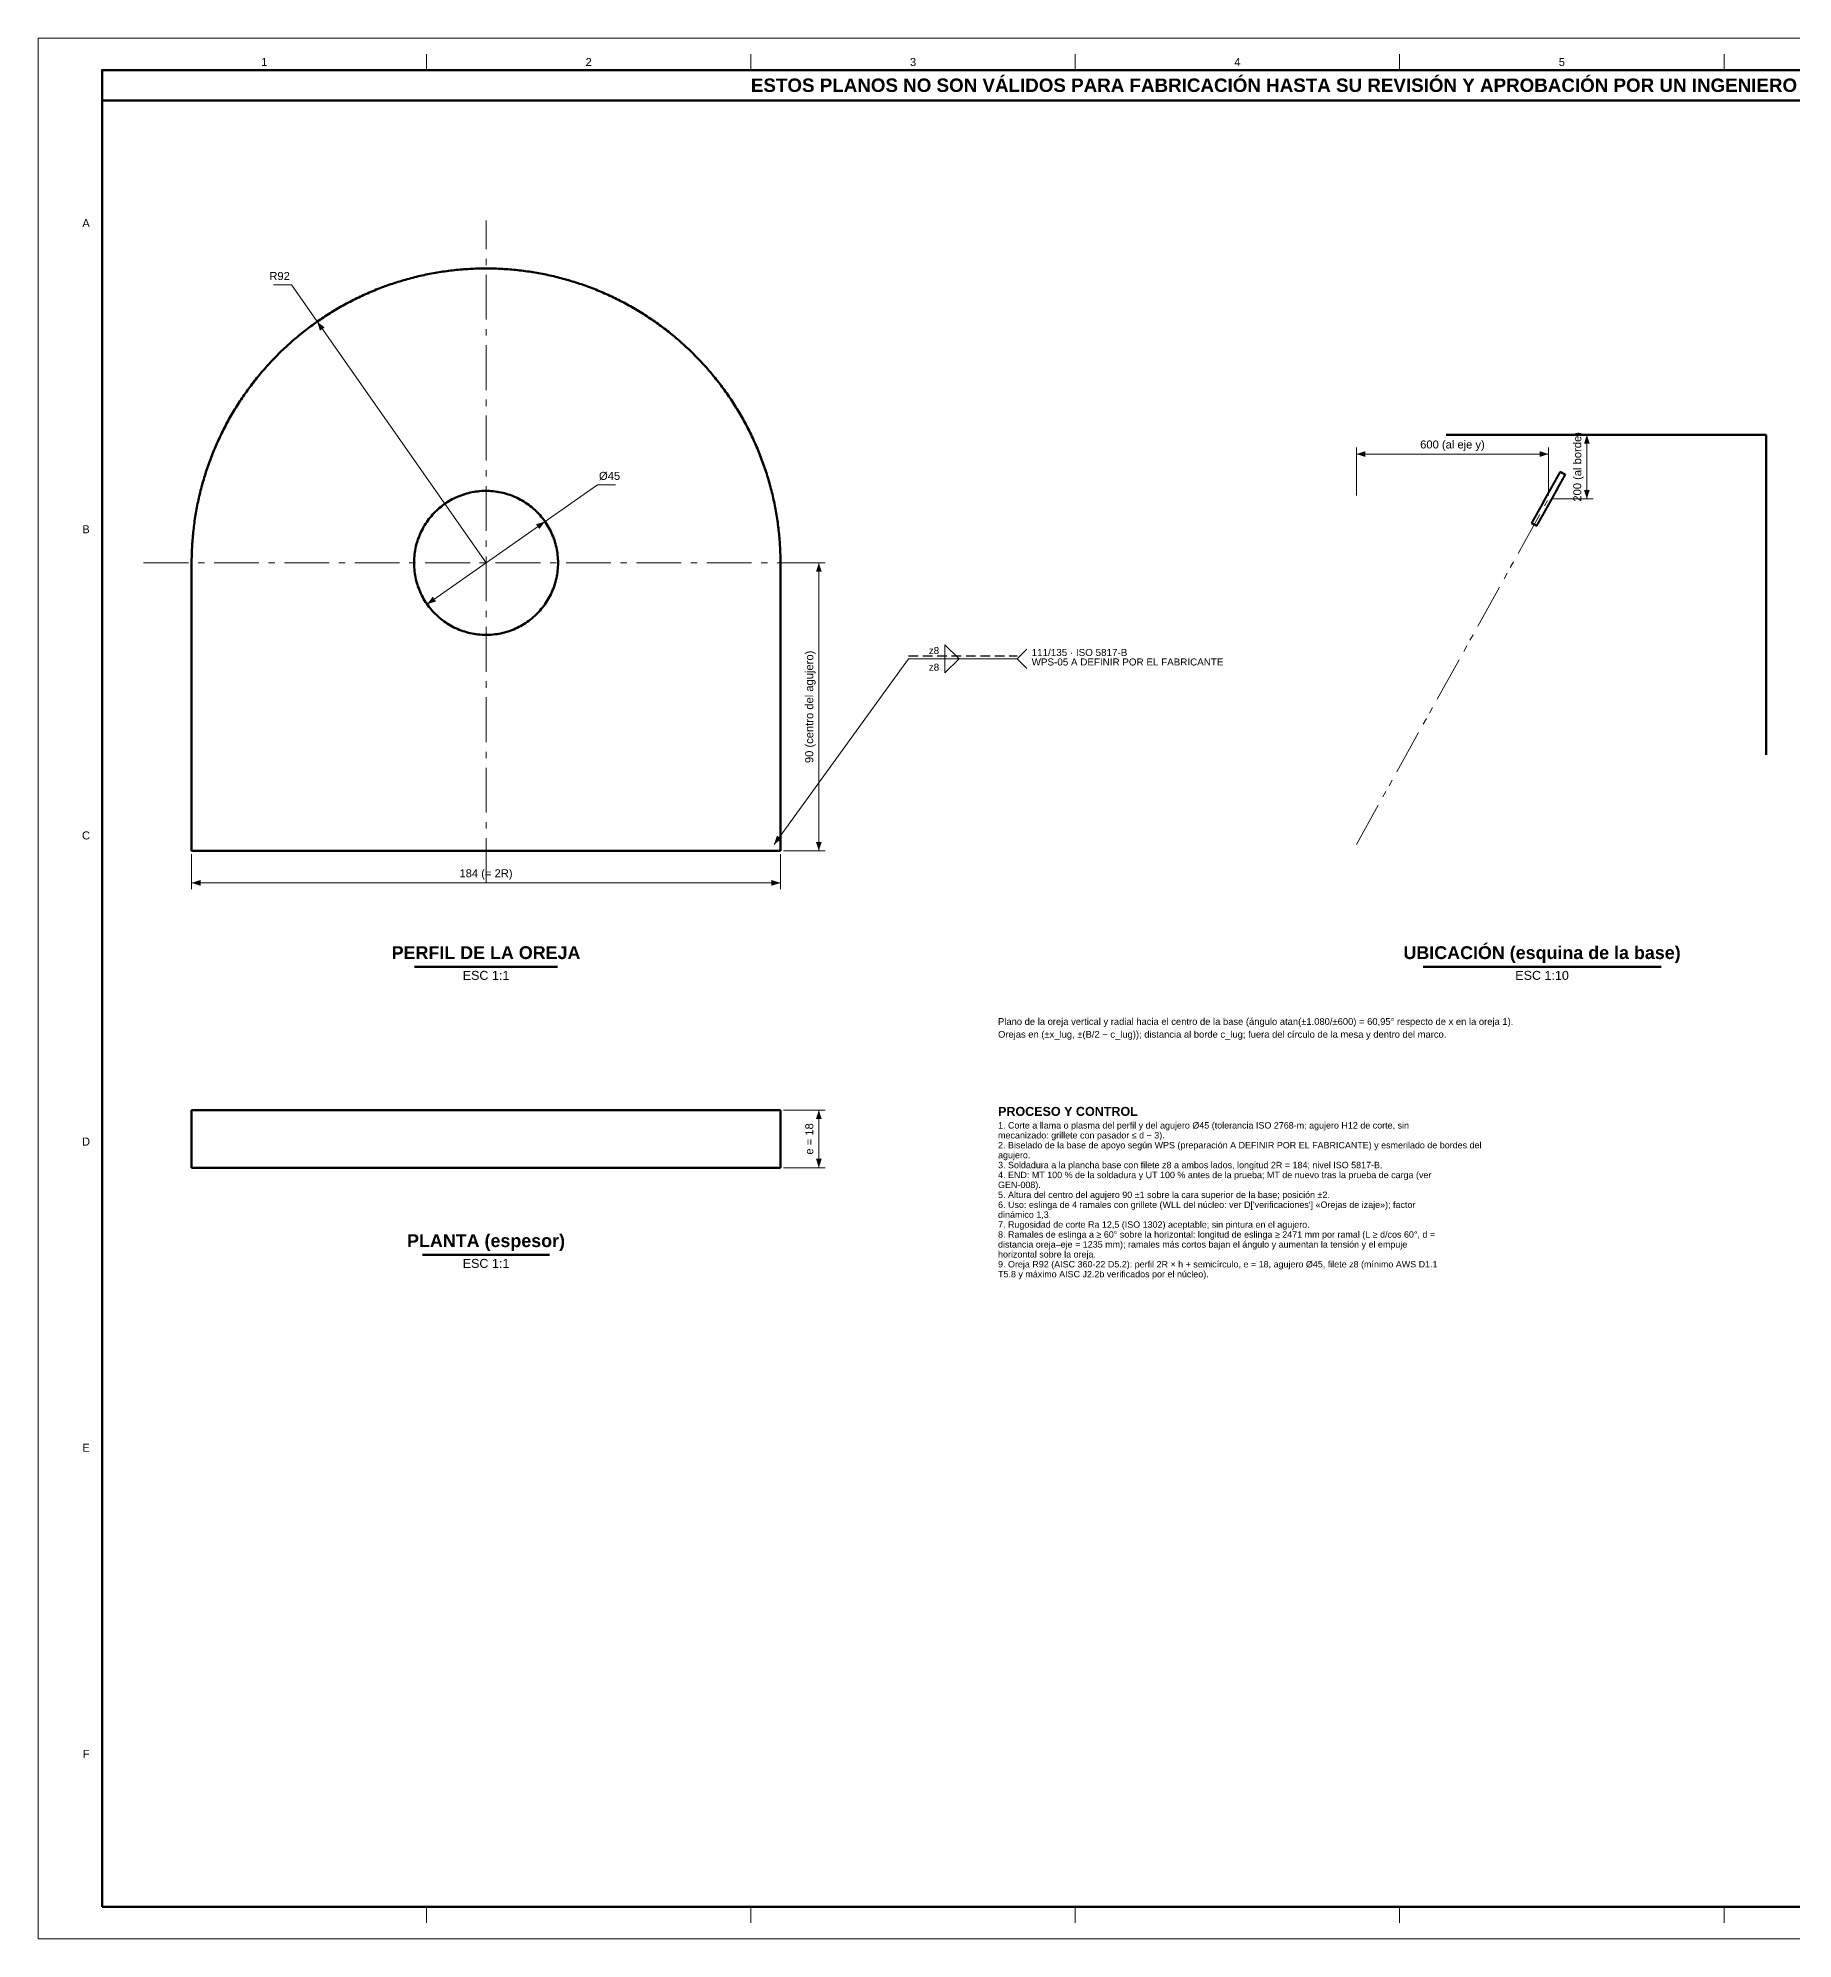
# Model space of a CAD drawing. Header units: millimetres. Extents: x 0 to 841, y 0 to 594.
# Drawn here: x 0 to 548, y 0 to 594 of the extents above; entities that cross this region are included whole.
import ezdxf
from ezdxf.enums import TextEntityAlignment as Align

# ---------------------------------------------------------------- set-up
doc = ezdxf.new("R2010")
doc.units = ezdxf.units.MM
for name, pattern in [('EJE', [22, 14, -3, 2, -3]), ('FANTASMA', [26, 14, -3, 2, -2, 2, -3]), ('OCULTO', [4.5, 3, -1.5])]:
    doc.linetypes.add(name, pattern=pattern)
for name, color, linetype, lineweight in [('COTA', 7, 'CONTINUOUS', 18), ('EJE', 7, 'EJE', 18), ('FANT', 7, 'FANTASMA', 18), ('FINA', 7, 'CONTINUOUS', 18), ('MARCO', 7, 'CONTINUOUS', 70), ('OCU', 7, 'OCULTO', 25), ('TXT', 7, 'CONTINUOUS', 25), ('VIS', 7, 'CONTINUOUS', 50)]:
    doc.layers.add(name, color=color, linetype=linetype, lineweight=lineweight)
doc.styles.add('STD', font='LiberationSans-Regular.ttf')
doc.styles.add('STDB', font='LiberationSans-Bold.ttf')

msp = doc.modelspace()

# ---------------------------------------------------------------- linework, layer by layer
at = {"layer": 'COTA'}
for p, q in [((79.2, 516.83), (73.55, 516.83)), ((140, 430), (79.2, 516.83)), ((473, 470), (486, 470)), ((484, 470), (484, 450)), ((412, 451), (412, 466)), ((412, 464), (472, 464)), ((472, 451), (472, 466)), ((121.57, 417.09), (174.81, 454.38)), ((174.81, 454.38), (180.46, 454.38)), ((473, 450), (486, 450)), ((233, 430), (246, 430)), ((244, 340), (244, 430)), ((230, 342), (272, 400)), ((272, 400), (306, 400)), ((306, 400), (309, 403)), ((306, 400), (309, 397)), ((48, 339), (48, 328)), ((232, 339), (232, 328)), ((233, 340), (246, 340)), ((48, 330), (232, 330)), ((233, 259), (246, 259)), ((244, 241), (244, 259)), ((233, 241), (246, 241))]:
    msp.add_line(p, q, dxfattribs=at)
for points in [[(283.4, 400), (283.4, 404.4), (287.8, 400)], [(283.4, 400), (283.4, 395.6), (287.8, 400)]]:
    msp.add_lwpolyline(points, close=True, dxfattribs=at)
for points in [[(87.23, 505.36), (88.1, 502.55), (89.57, 503.58)], [(484, 470), (483.1, 467.2), (484.9, 467.2)], [(412, 464), (414.8, 463.1), (414.8, 464.9)], [(472, 464), (469.2, 464.9), (469.2, 463.1)], [(484, 450), (484.9, 452.8), (483.1, 452.8)], [(158.43, 442.91), (155.62, 442.04), (156.65, 440.56)], [(244, 430), (243.1, 427.2), (244.9, 427.2)], [(121.57, 417.09), (124.38, 417.96), (123.35, 419.44)], [(230, 342), (232.37, 343.74), (230.91, 344.8)], [(244, 340), (244.9, 342.8), (243.1, 342.8)], [(48, 330), (50.8, 329.1), (50.8, 330.9)], [(232, 330), (229.2, 330.9), (229.2, 329.1)], [(244, 259), (243.1, 256.2), (244.9, 256.2)], [(244, 241), (244.9, 243.8), (243.1, 243.8)]]:
    msp.add_solid(points, dxfattribs=at)
at = {"layer": 'EJE'}
for p, q in [((140, 330), (140, 537)), ((33, 430), (247, 430))]:
    msp.add_line(p, q, dxfattribs=at)
at = {"layer": 'FANT'}
msp.add_line((412, 342), (472, 450), dxfattribs=at)
at = {"layer": 'FINA'}
for p, q in [((121.38, 584), (121.38, 589)), ((222.75, 584), (222.75, 589)), ((324.12, 584), (324.12, 589)), ((425.5, 584), (425.5, 589)), ((526.88, 584), (526.88, 589)), ((121.38, 10), (121.38, 5)), ((222.75, 10), (222.75, 5)), ((324.12, 10), (324.12, 5)), ((425.5, 10), (425.5, 5)), ((526.88, 10), (526.88, 5))]:
    msp.add_line(p, q, dxfattribs=at)
msp.add_lwpolyline([(0, 0), (841, 0), (841, 594), (0, 594)], close=True, dxfattribs=at)
at = {"layer": 'MARCO'}
for points in [[(20, 10), (831, 10), (831, 584), (20, 584)], [(20, 574.5), (831, 574.5), (831, 584), (20, 584)]]:
    msp.add_lwpolyline(points, close=True, dxfattribs=at)
at = {"layer": 'OCU'}
msp.add_line((272, 400.9), (306, 400.9), dxfattribs=at)
at = {"layer": 'VIS'}
for p, q in [((117.68, 303.8), (162.32, 303.8)), ((432.8, 303.8), (507.2, 303.8)), ((120.16, 213.8), (159.84, 213.8))]:
    msp.add_line(p, q, dxfattribs=at)
for points in [[(232, 430), (232, 430.6), (231.99, 431.2), (231.98, 431.8), (231.97, 432.4), (231.95, 433), (231.93, 433.6), (231.9, 434.2), (231.87, 434.8), (231.84, 435.4), (231.8, 436), (231.76, 436.6), (231.72, 437.2), (231.67, 437.8), (231.62, 438.4), (231.56, 439), (231.5, 439.6), (231.43, 440.19), (231.36, 440.79), (231.29, 441.39), (231.22, 441.98), (231.14, 442.58), (231.05, 443.17), (230.96, 443.77), (230.87, 444.36), (230.78, 444.96), (230.68, 445.55), (230.57, 446.14), (230.47, 446.73), (230.35, 447.32), (230.24, 447.91), (230.12, 448.5), (230, 449.09), (229.87, 449.68), (229.74, 450.26), (229.61, 450.85), (229.47, 451.43), (229.33, 452.02), (229.18, 452.6), (229.03, 453.18), (228.88, 453.76), (228.72, 454.34), (228.56, 454.92), (228.4, 455.5), (228.23, 456.08), (228.05, 456.65), (227.88, 457.23), (227.7, 457.8), (227.52, 458.37), (227.33, 458.94), (227.14, 459.51), (226.94, 460.08), (226.74, 460.65), (226.54, 461.21), (226.34, 461.78), (226.13, 462.34), (225.91, 462.9), (225.7, 463.46), (225.48, 464.02), (225.25, 464.58), (225.03, 465.14), (224.79, 465.69), (224.56, 466.25), (224.32, 466.8), (224.08, 467.35), (223.83, 467.89), (223.58, 468.44), (223.33, 468.99), (223.07, 469.53), (222.81, 470.07), (222.55, 470.61), (222.28, 471.15), (222.01, 471.69), (221.74, 472.22), (221.46, 472.75), (221.18, 473.29), (220.9, 473.81), (220.61, 474.34), (220.32, 474.87), (220.02, 475.39), (219.72, 475.91), (219.42, 476.43), (219.12, 476.95), (218.81, 477.47), (218.5, 477.98), (218.18, 478.49), (217.86, 479), (217.54, 479.51), (217.22, 480.01), (216.89, 480.52), (216.56, 481.02), (216.22, 481.52), (215.88, 482.01), (215.54, 482.51), (215.2, 483), (214.85, 483.49), (214.5, 483.98), (214.15, 484.46), (213.79, 484.95), (213.43, 485.43), (213.06, 485.91), (212.7, 486.38), (212.33, 486.86), (211.96, 487.33), (211.58, 487.8), (211.2, 488.26), (210.82, 488.73), (210.43, 489.19), (210.05, 489.65), (209.65, 490.1), (209.26, 490.56), (208.86, 491.01), (208.46, 491.46), (208.06, 491.9), (207.65, 492.34), (207.25, 492.79), (206.83, 493.22), (206.42, 493.66), (206, 494.09), (205.58, 494.52), (205.16, 494.95), (204.73, 495.37), (204.31, 495.79), (203.87, 496.21), (203.44, 496.63), (203, 497.04), (202.57, 497.45), (202.12, 497.86), (201.68, 498.26), (201.23, 498.66), (200.78, 499.06), (200.33, 499.46), (199.87, 499.85), (199.42, 500.24), (198.96, 500.63), (198.49, 501.01), (198.03, 501.39), (197.56, 501.77), (197.09, 502.14), (196.62, 502.51), (196.14, 502.88), (195.67, 503.25), (195.19, 503.61), (194.71, 503.97), (194.22, 504.32), (193.74, 504.68), (193.25, 505.03), (192.76, 505.37), (192.26, 505.71), (191.77, 506.05), (191.27, 506.39), (190.77, 506.72), (190.27, 507.05), (189.76, 507.38), (189.26, 507.7), (188.75, 508.02), (188.24, 508.34), (187.72, 508.65), (187.21, 508.96), (186.69, 509.27), (186.17, 509.57), (185.65, 509.87), (185.13, 510.17), (184.61, 510.46), (184.08, 510.75), (183.55, 511.04), (183.02, 511.32), (182.49, 511.6), (181.95, 511.88), (181.42, 512.15), (180.88, 512.42), (180.34, 512.68), (179.8, 512.94), (179.26, 513.2), (178.71, 513.46), (178.17, 513.71), (177.62, 513.96), (177.07, 514.2), (176.52, 514.44), (175.97, 514.68), (175.41, 514.91), (174.86, 515.14), (174.3, 515.37), (173.74, 515.59), (173.18, 515.81), (172.62, 516.02), (172.06, 516.23), (171.5, 516.44), (170.93, 516.64), (170.37, 516.84), (169.8, 517.04), (169.23, 517.23), (168.66, 517.42), (168.09, 517.61), (167.51, 517.79), (166.94, 517.97), (166.36, 518.14), (165.79, 518.31), (165.21, 518.48), (164.63, 518.64), (164.05, 518.8), (163.47, 518.96), (162.89, 519.11), (162.31, 519.25), (161.73, 519.4), (161.14, 519.54), (160.56, 519.67), (159.97, 519.81), (159.38, 519.94), (158.79, 520.06), (158.21, 520.18), (157.62, 520.3), (157.03, 520.41), (156.44, 520.52), (155.84, 520.63), (155.25, 520.73), (154.66, 520.82), (154.07, 520.92), (153.47, 521.01), (152.88, 521.09), (152.28, 521.18), (151.69, 521.25), (151.09, 521.33), (150.49, 521.4), (149.9, 521.47), (149.3, 521.53), (148.7, 521.59), (148.1, 521.64), (147.5, 521.69), (146.9, 521.74), (146.3, 521.78), (145.7, 521.82), (145.1, 521.86), (144.5, 521.89), (143.9, 521.92), (143.3, 521.94), (142.7, 521.96), (142.1, 521.98), (141.5, 521.99), (140.9, 522), (140.3, 522), (139.7, 522), (139.1, 522), (138.5, 521.99), (137.9, 521.98), (137.3, 521.96), (136.7, 521.94), (136.1, 521.92), (135.5, 521.89), (134.9, 521.86), (134.3, 521.82), (133.7, 521.78), (133.1, 521.74), (132.5, 521.69), (131.9, 521.64), (131.3, 521.59), (130.7, 521.53), (130.1, 521.47), (129.51, 521.4), (128.91, 521.33), (128.31, 521.25), (127.72, 521.18), (127.12, 521.09), (126.53, 521.01), (125.93, 520.92), (125.34, 520.82), (124.75, 520.73), (124.16, 520.63), (123.56, 520.52), (122.97, 520.41), (122.38, 520.3), (121.79, 520.18), (121.21, 520.06), (120.62, 519.94), (120.03, 519.81), (119.44, 519.67), (118.86, 519.54), (118.27, 519.4), (117.69, 519.25), (117.11, 519.11), (116.53, 518.96), (115.95, 518.8), (115.37, 518.64), (114.79, 518.48), (114.21, 518.31), (113.64, 518.14), (113.06, 517.97), (112.49, 517.79), (111.91, 517.61), (111.34, 517.42), (110.77, 517.23), (110.2, 517.04), (109.63, 516.84), (109.07, 516.64), (108.5, 516.44), (107.94, 516.23), (107.38, 516.02), (106.82, 515.81), (106.26, 515.59), (105.7, 515.37), (105.14, 515.14), (104.59, 514.91), (104.03, 514.68), (103.48, 514.44), (102.93, 514.2), (102.38, 513.96), (101.83, 513.71), (101.29, 513.46), (100.74, 513.2), (100.2, 512.94), (99.66, 512.68), (99.12, 512.42), (98.58, 512.15), (98.05, 511.88), (97.51, 511.6), (96.98, 511.32), (96.45, 511.04), (95.92, 510.75), (95.39, 510.46), (94.87, 510.17), (94.35, 509.87), (93.83, 509.57), (93.31, 509.27), (92.79, 508.96), (92.28, 508.65), (91.76, 508.34), (91.25, 508.02), (90.74, 507.7), (90.24, 507.38), (89.73, 507.05), (89.23, 506.72), (88.73, 506.39), (88.23, 506.05), (87.74, 505.71), (87.24, 505.37), (86.75, 505.03), (86.26, 504.68), (85.78, 504.32), (85.29, 503.97), (84.81, 503.61), (84.33, 503.25), (83.86, 502.88), (83.38, 502.51), (82.91, 502.14), (82.44, 501.77), (81.97, 501.39), (81.51, 501.01), (81.04, 500.63), (80.58, 500.24), (80.13, 499.85), (79.67, 499.46), (79.22, 499.06), (78.77, 498.66), (78.32, 498.26), (77.88, 497.86), (77.43, 497.45), (77, 497.04), (76.56, 496.63), (76.13, 496.21), (75.69, 495.79), (75.27, 495.37), (74.84, 494.95), (74.42, 494.52), (74, 494.09), (73.58, 493.66), (73.17, 493.22), (72.75, 492.79), (72.35, 492.34), (71.94, 491.9), (71.54, 491.46), (71.14, 491.01), (70.74, 490.56), (70.35, 490.1), (69.95, 489.65), (69.57, 489.19), (69.18, 488.73), (68.8, 488.26), (68.42, 487.8), (68.04, 487.33), (67.67, 486.86), (67.3, 486.38), (66.94, 485.91), (66.57, 485.43), (66.21, 484.95), (65.85, 484.46), (65.5, 483.98), (65.15, 483.49), (64.8, 483), (64.46, 482.51), (64.12, 482.01), (63.78, 481.52), (63.44, 481.02), (63.11, 480.52), (62.78, 480.01), (62.46, 479.51), (62.14, 479), (61.82, 478.49), (61.5, 477.98), (61.19, 477.47), (60.88, 476.95), (60.58, 476.43), (60.28, 475.91), (59.98, 475.39), (59.68, 474.87), (59.39, 474.34), (59.1, 473.81), (58.82, 473.29), (58.54, 472.75), (58.26, 472.22), (57.99, 471.69), (57.72, 471.15), (57.45, 470.61), (57.19, 470.07), (56.93, 469.53), (56.67, 468.99), (56.42, 468.44), (56.17, 467.89), (55.92, 467.35), (55.68, 466.8), (55.44, 466.25), (55.21, 465.69), (54.97, 465.14), (54.75, 464.58), (54.52, 464.02), (54.3, 463.46), (54.09, 462.9), (53.87, 462.34), (53.66, 461.78), (53.46, 461.21), (53.26, 460.65), (53.06, 460.08), (52.86, 459.51), (52.67, 458.94), (52.48, 458.37), (52.3, 457.8), (52.12, 457.23), (51.95, 456.65), (51.77, 456.08), (51.6, 455.5), (51.44, 454.92), (51.28, 454.34), (51.12, 453.76), (50.97, 453.18), (50.82, 452.6), (50.67, 452.02), (50.53, 451.43), (50.39, 450.85), (50.26, 450.26), (50.13, 449.68), (50, 449.09), (49.88, 448.5), (49.76, 447.91), (49.65, 447.32), (49.53, 446.73), (49.43, 446.14), (49.32, 445.55), (49.22, 444.96), (49.13, 444.36), (49.04, 443.77), (48.95, 443.17), (48.86, 442.58), (48.78, 441.98), (48.71, 441.39), (48.64, 440.79), (48.57, 440.19), (48.5, 439.6), (48.44, 439), (48.38, 438.4), (48.33, 437.8), (48.28, 437.2), (48.24, 436.6), (48.2, 436), (48.16, 435.4), (48.13, 434.8), (48.1, 434.2), (48.07, 433.6), (48.05, 433), (48.03, 432.4), (48.02, 431.8), (48.01, 431.2), (48, 430.6), (48, 430)], [(440, 470), (540, 470)], [(540, 370), (540, 470)], [(475.68, 458.48), (475.62, 458.37), (475.56, 458.27), (475.51, 458.16), (475.45, 458.06), (475.39, 457.95), (475.33, 457.85), (475.27, 457.74), (475.21, 457.64), (475.16, 457.53), (475.1, 457.43), (475.04, 457.32), (474.98, 457.22), (474.92, 457.11), (474.86, 457.01), (474.81, 456.9), (474.75, 456.8), (474.69, 456.69), (474.63, 456.59), (474.57, 456.48), (474.51, 456.38), (474.45, 456.27), (474.4, 456.17), (474.34, 456.06), (474.28, 455.96), (474.22, 455.85), (474.16, 455.75), (474.1, 455.64), (474.05, 455.54), (473.99, 455.43), (473.93, 455.33), (473.87, 455.22), (473.81, 455.12), (473.75, 455.01), (473.7, 454.9), (473.64, 454.8), (473.58, 454.69), (473.52, 454.59), (473.46, 454.48), (473.4, 454.38), (473.35, 454.27), (473.29, 454.17), (473.23, 454.06), (473.17, 453.96), (473.11, 453.85), (473.05, 453.75), (472.99, 453.64), (472.94, 453.54), (472.88, 453.43), (472.82, 453.33), (472.76, 453.22), (472.7, 453.12), (472.64, 453.01), (472.59, 452.91), (472.53, 452.8), (472.47, 452.7), (472.41, 452.59), (472.35, 452.49), (472.29, 452.38), (472.24, 452.28), (472.18, 452.17), (472.12, 452.07), (472.06, 451.96), (472, 451.86), (471.94, 451.75), (471.88, 451.65), (471.83, 451.54), (471.77, 451.44), (471.71, 451.33), (471.65, 451.23), (471.59, 451.12), (471.53, 451.02), (471.48, 450.91), (471.42, 450.81), (471.36, 450.7), (471.3, 450.59), (471.24, 450.49), (471.18, 450.38), (471.13, 450.28), (471.07, 450.17), (471.01, 450.07), (470.95, 449.96), (470.89, 449.86), (470.83, 449.75), (470.78, 449.65), (470.72, 449.54), (470.66, 449.44), (470.6, 449.33), (470.54, 449.23), (470.48, 449.12), (470.42, 449.02), (470.37, 448.91), (470.31, 448.81), (470.25, 448.7), (470.19, 448.6), (470.13, 448.49), (470.07, 448.39), (470.02, 448.28), (469.96, 448.18), (469.9, 448.07), (469.84, 447.97), (469.78, 447.86), (469.72, 447.76), (469.67, 447.65), (469.61, 447.55), (469.55, 447.44), (469.49, 447.34), (469.43, 447.23), (469.37, 447.13), (469.32, 447.02), (469.26, 446.92), (469.2, 446.81), (469.14, 446.71), (469.08, 446.6), (469.02, 446.49), (468.96, 446.39), (468.91, 446.28), (468.85, 446.18), (468.79, 446.07), (468.73, 445.97), (468.67, 445.86), (468.61, 445.76), (468.56, 445.65), (468.5, 445.55), (468.44, 445.44), (468.38, 445.34), (468.32, 445.23), (468.26, 445.13), (468.21, 445.02), (468.15, 444.92), (468.09, 444.81), (468.03, 444.71), (467.97, 444.6), (467.91, 444.5), (467.86, 444.39), (467.8, 444.29), (467.74, 444.18), (467.68, 444.08), (467.62, 443.97), (467.56, 443.87), (467.5, 443.76), (467.45, 443.66), (467.39, 443.55), (467.33, 443.45), (467.27, 443.34), (467.21, 443.24), (467.15, 443.13), (467.1, 443.03), (467.04, 442.92), (466.98, 442.82), (466.92, 442.71), (466.86, 442.61), (466.8, 442.5), (466.75, 442.39)], [(477.25, 457.61), (477.2, 457.5), (477.14, 457.39), (477.08, 457.29), (477.02, 457.18), (476.96, 457.08), (476.9, 456.97), (476.85, 456.87), (476.79, 456.76), (476.73, 456.66), (476.67, 456.55), (476.61, 456.45), (476.55, 456.34), (476.5, 456.24), (476.44, 456.13), (476.38, 456.03), (476.32, 455.92), (476.26, 455.82), (476.2, 455.71), (476.14, 455.61), (476.09, 455.5), (476.03, 455.4), (475.97, 455.29), (475.91, 455.19), (475.85, 455.08), (475.79, 454.98), (475.74, 454.87), (475.68, 454.77), (475.62, 454.66), (475.56, 454.56), (475.5, 454.45), (475.44, 454.35), (475.39, 454.24), (475.33, 454.14), (475.27, 454.03), (475.21, 453.93), (475.15, 453.82), (475.09, 453.72), (475.04, 453.61), (474.98, 453.51), (474.92, 453.4), (474.86, 453.29), (474.8, 453.19), (474.74, 453.08), (474.68, 452.98), (474.63, 452.87), (474.57, 452.77), (474.51, 452.66), (474.45, 452.56), (474.39, 452.45), (474.33, 452.35), (474.28, 452.24), (474.22, 452.14), (474.16, 452.03), (474.1, 451.93), (474.04, 451.82), (473.98, 451.72), (473.93, 451.61), (473.87, 451.51), (473.81, 451.4), (473.75, 451.3), (473.69, 451.19), (473.63, 451.09), (473.58, 450.98), (473.52, 450.88), (473.46, 450.77), (473.4, 450.67), (473.34, 450.56), (473.28, 450.46), (473.22, 450.35), (473.17, 450.25), (473.11, 450.14), (473.05, 450.04), (472.99, 449.93), (472.93, 449.83), (472.87, 449.72), (472.82, 449.62), (472.76, 449.51), (472.7, 449.41), (472.64, 449.3), (472.58, 449.19), (472.52, 449.09), (472.47, 448.98), (472.41, 448.88), (472.35, 448.77), (472.29, 448.67), (472.23, 448.56), (472.17, 448.46), (472.12, 448.35), (472.06, 448.25), (472, 448.14), (471.94, 448.04), (471.88, 447.93), (471.82, 447.83), (471.76, 447.72), (471.71, 447.62), (471.65, 447.51), (471.59, 447.41), (471.53, 447.3), (471.47, 447.2), (471.41, 447.09), (471.36, 446.99), (471.3, 446.88), (471.24, 446.78), (471.18, 446.67), (471.12, 446.57), (471.06, 446.46), (471.01, 446.36), (470.95, 446.25), (470.89, 446.15), (470.83, 446.04), (470.77, 445.94), (470.71, 445.83), (470.65, 445.73), (470.6, 445.62), (470.54, 445.52), (470.48, 445.41), (470.42, 445.31), (470.36, 445.2), (470.3, 445.1), (470.25, 444.99), (470.19, 444.88), (470.13, 444.78), (470.07, 444.67), (470.01, 444.57), (469.95, 444.46), (469.9, 444.36), (469.84, 444.25), (469.78, 444.15), (469.72, 444.04), (469.66, 443.94), (469.6, 443.83), (469.55, 443.73), (469.49, 443.62), (469.43, 443.52), (469.37, 443.41), (469.31, 443.31), (469.25, 443.2), (469.19, 443.1), (469.14, 442.99), (469.08, 442.89), (469.02, 442.78), (468.96, 442.68), (468.9, 442.57), (468.84, 442.47), (468.79, 442.36), (468.73, 442.26), (468.67, 442.15), (468.61, 442.05), (468.55, 441.94), (468.49, 441.84), (468.44, 441.73), (468.38, 441.63), (468.32, 441.52)], [(475.68, 458.48), (477.25, 457.61)], [(162.5, 430), (162.49, 429.4), (162.47, 428.8), (162.43, 428.2), (162.37, 427.6), (162.3, 427), (162.21, 426.41), (162.11, 425.81), (161.99, 425.22), (161.85, 424.64), (161.7, 424.06), (161.53, 423.48), (161.35, 422.9), (161.15, 422.34), (160.94, 421.77), (160.71, 421.22), (160.47, 420.67), (160.22, 420.12), (159.94, 419.58), (159.66, 419.06), (159.36, 418.53), (159.05, 418.02), (158.72, 417.52), (158.38, 417.02), (158.02, 416.53), (157.66, 416.06), (157.28, 415.59), (156.89, 415.13), (156.48, 414.69), (156.07, 414.25), (155.64, 413.83), (155.2, 413.41), (154.76, 413.01), (154.3, 412.63), (153.83, 412.25), (153.35, 411.89), (152.86, 411.54), (152.36, 411.2), (151.85, 410.87), (151.34, 410.56), (150.81, 410.27), (150.28, 409.99), (149.74, 409.72), (149.2, 409.47), (148.65, 409.23), (148.09, 409), (147.52, 408.79), (146.95, 408.6), (146.38, 408.42), (145.8, 408.26), (145.22, 408.11), (144.63, 407.98), (144.04, 407.87), (143.45, 407.77), (142.85, 407.68), (142.25, 407.61), (141.65, 407.56), (141.05, 407.52), (140.45, 407.5), (139.85, 407.5), (139.25, 407.51), (138.65, 407.54), (138.05, 407.58), (137.45, 407.65), (136.85, 407.72), (136.26, 407.81), (135.67, 407.92), (135.08, 408.05), (134.49, 408.18), (133.91, 408.34), (133.33, 408.51), (132.76, 408.7), (132.19, 408.9), (131.63, 409.11), (131.08, 409.34), (130.53, 409.59), (129.99, 409.85), (129.45, 410.13), (128.92, 410.41), (128.4, 410.72), (127.89, 411.03), (127.39, 411.37), (126.9, 411.71), (126.41, 412.07), (125.94, 412.44), (125.47, 412.82), (125.02, 413.21), (124.58, 413.62), (124.14, 414.04), (123.72, 414.47), (123.31, 414.91), (122.92, 415.36), (122.53, 415.82), (122.16, 416.29), (121.8, 416.77), (121.45, 417.27), (121.12, 417.77), (120.8, 418.28), (120.49, 418.79), (120.2, 419.32), (119.92, 419.85), (119.65, 420.39), (119.4, 420.94), (119.17, 421.49), (118.95, 422.05), (118.74, 422.62), (118.56, 423.19), (118.38, 423.77), (118.22, 424.35), (118.08, 424.93), (117.95, 425.52), (117.84, 426.11), (117.74, 426.7), (117.66, 427.3), (117.6, 427.9), (117.55, 428.5), (117.52, 429.1), (117.5, 429.7), (117.5, 430.3), (117.52, 430.9), (117.55, 431.5), (117.6, 432.1), (117.66, 432.7), (117.74, 433.3), (117.84, 433.89), (117.95, 434.48), (118.08, 435.07), (118.22, 435.65), (118.38, 436.23), (118.56, 436.81), (118.74, 437.38), (118.95, 437.95), (119.17, 438.51), (119.4, 439.06), (119.65, 439.61), (119.92, 440.15), (120.2, 440.68), (120.49, 441.21), (120.8, 441.72), (121.12, 442.23), (121.45, 442.73), (121.8, 443.23), (122.16, 443.71), (122.53, 444.18), (122.92, 444.64), (123.31, 445.09), (123.72, 445.53), (124.14, 445.96), (124.58, 446.38), (125.02, 446.79), (125.47, 447.18), (125.94, 447.56), (126.41, 447.93), (126.9, 448.29), (127.39, 448.63), (127.89, 448.97), (128.4, 449.28), (128.92, 449.59), (129.45, 449.87), (129.99, 450.15), (130.53, 450.41), (131.08, 450.66), (131.63, 450.89), (132.19, 451.1), (132.76, 451.3), (133.33, 451.49), (133.91, 451.66), (134.49, 451.82), (135.08, 451.95), (135.67, 452.08), (136.26, 452.19), (136.85, 452.28), (137.45, 452.35), (138.05, 452.42), (138.65, 452.46), (139.25, 452.49), (139.85, 452.5), (140.45, 452.5), (141.05, 452.48), (141.65, 452.44), (142.25, 452.39), (142.85, 452.32), (143.45, 452.23), (144.04, 452.13), (144.63, 452.02), (145.22, 451.89), (145.8, 451.74), (146.38, 451.58), (146.95, 451.4), (147.52, 451.21), (148.09, 451), (148.65, 450.77), (149.2, 450.53), (149.74, 450.28), (150.28, 450.01), (150.81, 449.73), (151.34, 449.44), (151.85, 449.13), (152.36, 448.8), (152.86, 448.46), (153.35, 448.11), (153.83, 447.75), (154.3, 447.37), (154.76, 446.99), (155.2, 446.59), (155.64, 446.17), (156.07, 445.75), (156.48, 445.31), (156.89, 444.87), (157.28, 444.41), (157.66, 443.94), (158.02, 443.47), (158.38, 442.98), (158.72, 442.48), (159.05, 441.98), (159.36, 441.47), (159.66, 440.94), (159.94, 440.42), (160.22, 439.88), (160.47, 439.33), (160.71, 438.78), (160.94, 438.23), (161.15, 437.66), (161.35, 437.1), (161.53, 436.52), (161.7, 435.94), (161.85, 435.36), (161.99, 434.78), (162.11, 434.19), (162.21, 433.59), (162.3, 433), (162.37, 432.4), (162.43, 431.8), (162.47, 431.2), (162.49, 430.6), (162.5, 430)], [(468.32, 441.52), (466.75, 442.39)], [(48, 430), (48, 340)], [(232, 340), (232, 430)], [(48, 340), (232, 340)], [(48, 241), (48, 259)], [(232, 259), (231.4, 259), (230.8, 259), (230.2, 259), (229.59, 259), (228.99, 259), (228.39, 259), (227.79, 259), (227.19, 259), (226.59, 259), (225.99, 259), (225.39, 259), (224.78, 259), (224.18, 259), (223.58, 259), (222.98, 259), (222.38, 259), (221.78, 259), (221.18, 259), (220.58, 259), (219.97, 259), (219.37, 259), (218.77, 259), (218.17, 259), (217.57, 259), (216.97, 259), (216.37, 259), (215.76, 259), (215.16, 259), (214.56, 259), (213.96, 259), (213.36, 259), (212.76, 259), (212.16, 259), (211.56, 259), (210.95, 259), (210.35, 259), (209.75, 259), (209.15, 259), (208.55, 259), (207.95, 259), (207.35, 259), (206.75, 259), (206.14, 259), (205.54, 259), (204.94, 259), (204.34, 259), (203.74, 259), (203.14, 259), (202.54, 259), (201.93, 259), (201.33, 259), (200.73, 259), (200.13, 259), (199.53, 259), (198.93, 259), (198.33, 259), (197.73, 259), (197.12, 259), (196.52, 259), (195.92, 259), (195.32, 259), (194.72, 259), (194.12, 259), (193.52, 259), (192.92, 259), (192.31, 259), (191.71, 259), (191.11, 259), (190.51, 259), (189.91, 259), (189.31, 259), (188.71, 259), (188.1, 259), (187.5, 259), (186.9, 259), (186.3, 259), (185.7, 259), (185.1, 259), (184.5, 259), (183.9, 259), (183.29, 259), (182.69, 259), (182.09, 259), (181.49, 259), (180.89, 259), (180.29, 259), (179.69, 259), (179.08, 259), (178.48, 259), (177.88, 259), (177.28, 259), (176.68, 259), (176.08, 259), (175.48, 259), (174.88, 259), (174.27, 259), (173.67, 259), (173.07, 259), (172.47, 259), (171.87, 259), (171.27, 259), (170.67, 259), (170.07, 259), (169.46, 259), (168.86, 259), (168.26, 259), (167.66, 259), (167.06, 259), (166.46, 259), (165.86, 259), (165.25, 259), (164.65, 259), (164.05, 259), (163.45, 259), (162.85, 259), (162.25, 259), (161.65, 259), (161.05, 259), (160.44, 259), (159.84, 259), (159.24, 259), (158.64, 259), (158.04, 259), (157.44, 259), (156.84, 259), (156.24, 259), (155.63, 259), (155.03, 259), (154.43, 259), (153.83, 259), (153.23, 259), (152.63, 259), (152.03, 259), (151.42, 259), (150.82, 259), (150.22, 259), (149.62, 259), (149.02, 259), (148.42, 259), (147.82, 259), (147.22, 259), (146.61, 259), (146.01, 259), (145.41, 259), (144.81, 259), (144.21, 259), (143.61, 259), (143.01, 259), (142.41, 259), (141.8, 259), (141.2, 259), (140.6, 259), (140, 259), (139.4, 259), (138.8, 259), (138.2, 259), (137.59, 259), (136.99, 259), (136.39, 259), (135.79, 259), (135.19, 259), (134.59, 259), (133.99, 259), (133.39, 259), (132.78, 259), (132.18, 259), (131.58, 259), (130.98, 259), (130.38, 259), (129.78, 259), (129.18, 259), (128.58, 259), (127.97, 259), (127.37, 259), (126.77, 259), (126.17, 259), (125.57, 259), (124.97, 259), (124.37, 259), (123.76, 259), (123.16, 259), (122.56, 259), (121.96, 259), (121.36, 259), (120.76, 259), (120.16, 259), (119.56, 259), (118.95, 259), (118.35, 259), (117.75, 259), (117.15, 259), (116.55, 259), (115.95, 259), (115.35, 259), (114.75, 259), (114.14, 259), (113.54, 259), (112.94, 259), (112.34, 259), (111.74, 259), (111.14, 259), (110.54, 259), (109.93, 259), (109.33, 259), (108.73, 259), (108.13, 259), (107.53, 259), (106.93, 259), (106.33, 259), (105.73, 259), (105.12, 259), (104.52, 259), (103.92, 259), (103.32, 259), (102.72, 259), (102.12, 259), (101.52, 259), (100.92, 259), (100.31, 259), (99.71, 259), (99.11, 259), (98.51, 259), (97.91, 259), (97.31, 259), (96.71, 259), (96.1, 259), (95.5, 259), (94.9, 259), (94.3, 259), (93.7, 259), (93.1, 259), (92.5, 259), (91.9, 259), (91.29, 259), (90.69, 259), (90.09, 259), (89.49, 259), (88.89, 259), (88.29, 259), (87.69, 259), (87.08, 259), (86.48, 259), (85.88, 259), (85.28, 259), (84.68, 259), (84.08, 259), (83.48, 259), (82.88, 259), (82.27, 259), (81.67, 259), (81.07, 259), (80.47, 259), (79.87, 259), (79.27, 259), (78.67, 259), (78.07, 259), (77.46, 259), (76.86, 259), (76.26, 259), (75.66, 259), (75.06, 259), (74.46, 259), (73.86, 259), (73.25, 259), (72.65, 259), (72.05, 259), (71.45, 259), (70.85, 259), (70.25, 259), (69.65, 259), (69.05, 259), (68.44, 259), (67.84, 259), (67.24, 259), (66.64, 259), (66.04, 259), (65.44, 259), (64.84, 259), (64.24, 259), (63.63, 259), (63.03, 259), (62.43, 259), (61.83, 259), (61.23, 259), (60.63, 259), (60.03, 259), (59.42, 259), (58.82, 259), (58.22, 259), (57.62, 259), (57.02, 259), (56.42, 259), (55.82, 259), (55.22, 259), (54.61, 259), (54.01, 259), (53.41, 259), (52.81, 259), (52.21, 259), (51.61, 259), (51.01, 259), (50.41, 259), (49.8, 259), (49.2, 259), (48.6, 259), (48, 259)], [(232, 259), (232, 241)], [(232, 241), (231.4, 241), (230.8, 241), (230.2, 241), (229.59, 241), (228.99, 241), (228.39, 241), (227.79, 241), (227.19, 241), (226.59, 241), (225.99, 241), (225.39, 241), (224.78, 241), (224.18, 241), (223.58, 241), (222.98, 241), (222.38, 241), (221.78, 241), (221.18, 241), (220.58, 241), (219.97, 241), (219.37, 241), (218.77, 241), (218.17, 241), (217.57, 241), (216.97, 241), (216.37, 241), (215.76, 241), (215.16, 241), (214.56, 241), (213.96, 241), (213.36, 241), (212.76, 241), (212.16, 241), (211.56, 241), (210.95, 241), (210.35, 241), (209.75, 241), (209.15, 241), (208.55, 241), (207.95, 241), (207.35, 241), (206.75, 241), (206.14, 241), (205.54, 241), (204.94, 241), (204.34, 241), (203.74, 241), (203.14, 241), (202.54, 241), (201.93, 241), (201.33, 241), (200.73, 241), (200.13, 241), (199.53, 241), (198.93, 241), (198.33, 241), (197.73, 241), (197.12, 241), (196.52, 241), (195.92, 241), (195.32, 241), (194.72, 241), (194.12, 241), (193.52, 241), (192.92, 241), (192.31, 241), (191.71, 241), (191.11, 241), (190.51, 241), (189.91, 241), (189.31, 241), (188.71, 241), (188.1, 241), (187.5, 241), (186.9, 241), (186.3, 241), (185.7, 241), (185.1, 241), (184.5, 241), (183.9, 241), (183.29, 241), (182.69, 241), (182.09, 241), (181.49, 241), (180.89, 241), (180.29, 241), (179.69, 241), (179.08, 241), (178.48, 241), (177.88, 241), (177.28, 241), (176.68, 241), (176.08, 241), (175.48, 241), (174.88, 241), (174.27, 241), (173.67, 241), (173.07, 241), (172.47, 241), (171.87, 241), (171.27, 241), (170.67, 241), (170.07, 241), (169.46, 241), (168.86, 241), (168.26, 241), (167.66, 241), (167.06, 241), (166.46, 241), (165.86, 241), (165.25, 241), (164.65, 241), (164.05, 241), (163.45, 241), (162.85, 241), (162.25, 241), (161.65, 241), (161.05, 241), (160.44, 241), (159.84, 241), (159.24, 241), (158.64, 241), (158.04, 241), (157.44, 241), (156.84, 241), (156.24, 241), (155.63, 241), (155.03, 241), (154.43, 241), (153.83, 241), (153.23, 241), (152.63, 241), (152.03, 241), (151.42, 241), (150.82, 241), (150.22, 241), (149.62, 241), (149.02, 241), (148.42, 241), (147.82, 241), (147.22, 241), (146.61, 241), (146.01, 241), (145.41, 241), (144.81, 241), (144.21, 241), (143.61, 241), (143.01, 241), (142.41, 241), (141.8, 241), (141.2, 241), (140.6, 241), (140, 241), (139.4, 241), (138.8, 241), (138.2, 241), (137.59, 241), (136.99, 241), (136.39, 241), (135.79, 241), (135.19, 241), (134.59, 241), (133.99, 241), (133.39, 241), (132.78, 241), (132.18, 241), (131.58, 241), (130.98, 241), (130.38, 241), (129.78, 241), (129.18, 241), (128.58, 241), (127.97, 241), (127.37, 241), (126.77, 241), (126.17, 241), (125.57, 241), (124.97, 241), (124.37, 241), (123.76, 241), (123.16, 241), (122.56, 241), (121.96, 241), (121.36, 241), (120.76, 241), (120.16, 241), (119.56, 241), (118.95, 241), (118.35, 241), (117.75, 241), (117.15, 241), (116.55, 241), (115.95, 241), (115.35, 241), (114.75, 241), (114.14, 241), (113.54, 241), (112.94, 241), (112.34, 241), (111.74, 241), (111.14, 241), (110.54, 241), (109.93, 241), (109.33, 241), (108.73, 241), (108.13, 241), (107.53, 241), (106.93, 241), (106.33, 241), (105.73, 241), (105.12, 241), (104.52, 241), (103.92, 241), (103.32, 241), (102.72, 241), (102.12, 241), (101.52, 241), (100.92, 241), (100.31, 241), (99.71, 241), (99.11, 241), (98.51, 241), (97.91, 241), (97.31, 241), (96.71, 241), (96.1, 241), (95.5, 241), (94.9, 241), (94.3, 241), (93.7, 241), (93.1, 241), (92.5, 241), (91.9, 241), (91.29, 241), (90.69, 241), (90.09, 241), (89.49, 241), (88.89, 241), (88.29, 241), (87.69, 241), (87.08, 241), (86.48, 241), (85.88, 241), (85.28, 241), (84.68, 241), (84.08, 241), (83.48, 241), (82.88, 241), (82.27, 241), (81.67, 241), (81.07, 241), (80.47, 241), (79.87, 241), (79.27, 241), (78.67, 241), (78.07, 241), (77.46, 241), (76.86, 241), (76.26, 241), (75.66, 241), (75.06, 241), (74.46, 241), (73.86, 241), (73.25, 241), (72.65, 241), (72.05, 241), (71.45, 241), (70.85, 241), (70.25, 241), (69.65, 241), (69.05, 241), (68.44, 241), (67.84, 241), (67.24, 241), (66.64, 241), (66.04, 241), (65.44, 241), (64.84, 241), (64.24, 241), (63.63, 241), (63.03, 241), (62.43, 241), (61.83, 241), (61.23, 241), (60.63, 241), (60.03, 241), (59.42, 241), (58.82, 241), (58.22, 241), (57.62, 241), (57.02, 241), (56.42, 241), (55.82, 241), (55.22, 241), (54.61, 241), (54.01, 241), (53.41, 241), (52.81, 241), (52.21, 241), (51.61, 241), (51.01, 241), (50.41, 241), (49.8, 241), (49.2, 241), (48.6, 241), (48, 241)]]:
    msp.add_lwpolyline(points, dxfattribs=at)

# ---------------------------------------------------------------- texts
at = {"layer": 'TXT'}
for s, height, style, p in [('1', 2.5, 'STD', (70.69, 586.5)), ('2', 2.5, 'STD', (172.06, 586.5)), ('ESTOS PLANOS NO SON VÁLIDOS PARA FABRICACIÓN HASTA SU REVISIÓN Y APROBACIÓN POR UN INGENIERO CALCULISTA HABILITADO.', 4.2, 'STDB', (425.5, 579.25)), ('3', 2.5, 'STD', (273.44, 586.5)), ('4', 2.5, 'STD', (374.81, 586.5)), ('5', 2.5, 'STD', (476.19, 586.5)), ('A', 2.5, 'STD', (15, 536.17)), ('B', 2.5, 'STD', (15, 440.5)), ('C', 2.5, 'STD', (15, 344.83)), ('D', 2.5, 'STD', (15, 249.17)), ('E', 2.5, 'STD', (15, 153.5)), ('F', 2.5, 'STD', (15, 57.83))]:
    msp.add_text(s, height=height, dxfattribs=dict(at, style=style)).set_placement(p, align=Align.MIDDLE_CENTER)
at = {"layer": 'TXT', "style": 'STD'}
msp.add_text('R92', height=2.5, dxfattribs=at).set_placement((78.7, 517.63), align=Align.BOTTOM_RIGHT)
for s, p in [('200 (al borde)', (483, 460)), ('90 (centro del agujero)', (243, 385)), ('e = 18', (243, 250))]:
    msp.add_text(s, height=2.5, rotation=90, dxfattribs=at).set_placement(p, align=Align.BOTTOM_CENTER)
at = {"layer": 'TXT'}
for s, height, style, p in [('600 (al eje y)', 2.5, 'STD', (442, 465)), ('184 (= 2R)', 2.5, 'STD', (140, 331)), ('PERFIL DE LA OREJA', 4, 'STDB', (140, 305)), ('UBICACIÓN (esquina de la base)', 4, 'STDB', (470, 305)), ('PLANTA (espesor)', 4, 'STDB', (140, 215))]:
    msp.add_text(s, height=height, dxfattribs=dict(at, style=style)).set_placement(p, align=Align.BOTTOM_CENTER)
at = {"layer": 'TXT', "style": 'STD'}
for s, height, p in [('Ø45', 2.5, (175.31, 455.18)), ('Plano de la oreja vertical y radial hacia el centro de la base (ángulo atan(±1.080/±600) = 60,95° respecto de x en la oreja 1).', 2.1, (300, 285)), ('Orejas en (±x_lug, ±(B/2 − c_lug)); distancia al borde c_lug; fuera del círculo de la mesa y dentro del marco.', 2.1, (300, 281))]:
    msp.add_text(s, height=height, dxfattribs=at).set_placement(p, align=Align.BOTTOM_LEFT)
for p in [(281.6, 402.6), (281.6, 397.4)]:
    msp.add_text('z8', height=2.2, dxfattribs=at).set_placement(p, align=Align.MIDDLE_RIGHT)
for s, p in [('WPS-05 A DEFINIR POR EL FABRICANTE', (310.5, 399.03)), ('111/135 · ISO 5817-B', (310.5, 402))]:
    msp.add_text(s, height=2.2, dxfattribs=at).set_placement(p, align=Align.MIDDLE_LEFT)
for s, p in [('ESC 1:1', (140, 302.5)), ('ESC 1:10', (470, 302.5)), ('ESC 1:1', (140, 212.5))]:
    msp.add_text(s, height=2.8, dxfattribs=at).set_placement(p, align=Align.TOP_CENTER)
at = {"layer": 'TXT'}
for s, height, style, p in [('PROCESO Y CONTROL', 2.8, 'STDB', (300, 260)), ('mecanizado: grillete con pasador ≤ d − 3).', 2, 'STD', (300, 252.14)), ('1. Corte a llama o plasma del perfil y del agujero Ø45 (tolerancia ISO 2768-m; agujero H12 de corte, sin', 2, 'STD', (300, 255.24)), ('agujero.', 2, 'STD', (300, 245.94)), ('2. Biselado de la base de apoyo según WPS (preparación A DEFINIR POR EL FABRICANTE) y esmerilado de bordes del', 2, 'STD', (300, 249.04)), ('4. END: MT 100 % de la soldadura y UT 100 % antes de la prueba; MT de nuevo tras la prueba de carga (ver', 2, 'STD', (300, 239.74)), ('3. Soldadura a la plancha base con filete z8 a ambos lados, longitud 2R = 184; nivel ISO 5817-B.', 2, 'STD', (300, 242.84)), ('5. Altura del centro del agujero 90 ±1 sobre la cara superior de la base; posición ±2.', 2, 'STD', (300, 233.54)), ('GEN-008).', 2, 'STD', (300, 236.64)), ('dinámico 1,3.', 2, 'STD', (300, 227.34)), ("6. Uso: eslinga de 4 ramales con grillete (WLL del núcleo: ver D['verificaciones'] «Orejas de izaje»); factor", 2, 'STD', (300, 230.44)), ('8. Ramales de eslinga a ≥ 60° sobre la horizontal: longitud de eslinga ≥ 2471 mm por ramal (L ≥ d/cos 60°, d =', 2, 'STD', (300, 221.14)), ('7. Rugosidad de corte Ra 12,5 (ISO 1302) aceptable; sin pintura en el agujero.', 2, 'STD', (300, 224.24)), ('distancia oreja–eje = 1235 mm); ramales más cortos bajan el ángulo y aumentan la tensión y el empuje', 2, 'STD', (300, 218.04)), ('horizontal sobre la oreja.', 2, 'STD', (300, 214.94)), ('T5.8 y máximo AISC J2.2b verificados por el núcleo).', 2, 'STD', (300, 208.74)), ('9. Oreja R92 (AISC 360-22 D5.2): perfil 2R × h + semicírculo, e = 18, agujero Ø45, filete z8 (mínimo AWS D1.1', 2, 'STD', (300, 211.84))]:
    msp.add_text(s, height=height, dxfattribs=dict(at, style=style)).set_placement(p, align=Align.TOP_LEFT)

doc.saveas('drawing.dxf')
